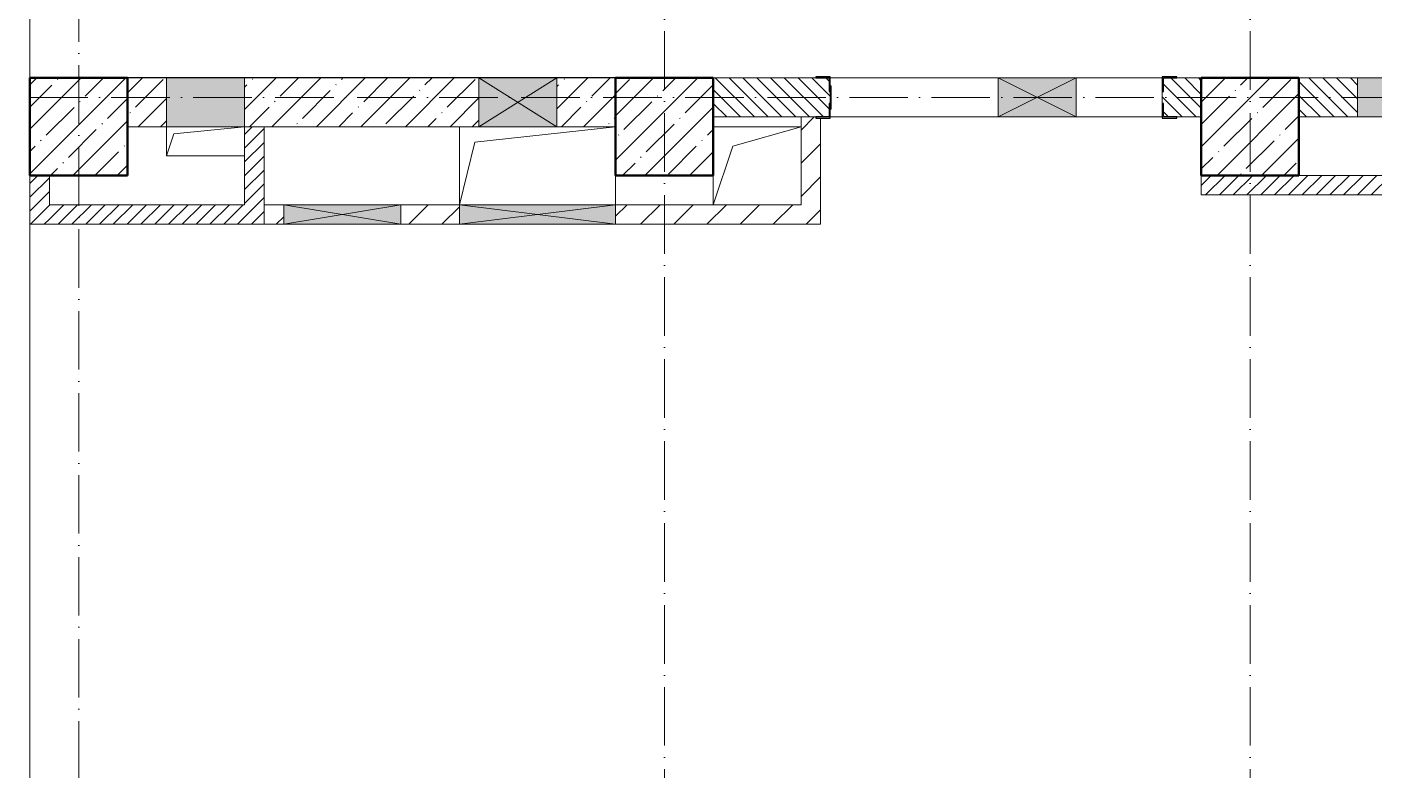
# Model space of a CAD drawing. Header units: millimetres. Extents: x -213536 to 1564669, y 70501 to 942238.
# Drawn here: x 731707 to 738607, y 288815 to 292623 of the extents above; entities that cross this region are included whole.
import ezdxf

# ---------------------------------------------------------------- set-up
doc = ezdxf.new("R2010")
doc.units = ezdxf.units.MM
doc.linetypes.add('50_200_ШТРИХ_1Т_ш5_п1_п1_', pattern=[700, 500, -100, 0, -100])
for name, color, linetype, lineweight in [('3) ЖБ 4м', 3, 'Continuous', 30), ('A-DETL-GENF-OTLN', 7, 'Continuous', 9), ('A-FLOR-____-OTLN', 7, 'Continuous', 9), ('A-GENM-____-MCUT', 7, 'Continuous', 25), ('A-GENM-____-OTLN', 7, 'Continuous', 9), ('A-GENM-____-OTLN-1', 7, 'Continuous', 25), ('A-GLAZ-____-OTLN', 7, 'Continuous', 9), ('A-WALL-____-MCUT-1', 7, 'Continuous', 9), ('A-WALL-____-MCUT-3', 7, 'Continuous', 9), ('A-WALL-____-PATT-1', 7, 'Continuous', 9), ('A-WALL-FNSH-MCUT-1', 7, 'Continuous', 9), ('I-WALL-____-OTLN', 7, 'Continuous', 9), ('S-COLS-____-MCUT', 7, 'Continuous', 50), ('S-COLS-____-OTLN', 7, 'Continuous', 9), ('S-GRID-____-OTLN-1', 7, '50_200_ШТРИХ_1Т_ш5_п1_п1_', 9)]:
    doc.layers.add(name, color=color, linetype=linetype, lineweight=lineweight)
doc.layers.add('A-GLAZ-____-OTLN-1', color=7, linetype='Continuous', lineweight=9, true_color=0xc0c0c0)
pattern_1 = [(45, (693371.93, 286281.11), (-35.35534, 35.35534), [])]
pattern_2 = [(135, (693371.93, 286281.11), (-35.35534, -35.35534), [])]
pattern_3 = [(45, (693371.93, 286281.11), (-84.8528, 84.8528), [])]

# ---------------------------------------------------------------- blocks, each defined once
blk = doc.blocks.new('BSC_Колонна _Прямоугольная - 500х500-V107-АР1_План отверстий 3 этажа в осях 1-64_А-ГГ')
at = {"layer": 'S-COLS-____-OTLN'}
h = blk.add_hatch(dxfattribs=at)
h.set_pattern_fill('FP_130', color=256, style=0, pattern_type=2)
h.set_pattern_definition([(45, (-38600, -5831.04), (-114.04925, 114.04925), []), (45, (-38485.95, -5831.04), (-114.04925, 114.04925), [201.613, -40.323, 3.353, -36.97])])
h.paths.add_polyline_path([(-250, -250), (250, -250), (250, 250), (-250, 250)], flags=0)
at = {"layer": 'S-COLS-____-MCUT'}
for p, q in [((250, 250), (-250, 250)), ((-250, 250), (-250, -250)), ((250, -250), (250, 250)), ((-250, -250), (250, -250))]:
    blk.add_line(p, q, dxfattribs=at)
blk = doc.blocks.new('BSC_Колонна _Прямоугольная - 500х500-V109-АР1_План отверстий 3 этажа в осях 1-64_А-ГГ')
at = {"layer": 'S-COLS-____-OTLN'}
h = blk.add_hatch(dxfattribs=at)
h.set_pattern_fill('FP_132', color=256, style=0, pattern_type=2)
h.set_pattern_definition([(45, (-44600, -5831.04), (-114.04925, 114.04925), []), (45, (-44485.95, -5831.04), (-114.04925, 114.04925), [201.613, -40.323, 3.353, -36.97])])
h.paths.add_polyline_path([(-250, -250), (250, -250), (250, 250), (-250, 250)], flags=0)
at = {"layer": 'S-COLS-____-MCUT'}
for p, q in [((250, 250), (-250, 250)), ((-250, 250), (-250, -250)), ((250, -250), (250, 250)), ((-250, -250), (250, -250))]:
    blk.add_line(p, q, dxfattribs=at)
blk = doc.blocks.new('BSC_Колонна _Прямоугольная - 500х500-V151-АР1_План отверстий 3 этажа в осях 1-64_А-ГГ')
at = {"layer": 'S-COLS-____-OTLN'}
h = blk.add_hatch(dxfattribs=at)
h.set_pattern_fill('FP_174', color=256, style=0, pattern_type=2)
h.set_pattern_definition([(45, (-41600, -5831.04), (-114.04925, 114.04925), []), (45, (-41485.95, -5831.04), (-114.04925, 114.04925), [201.613, -40.323, 3.353, -36.97])])
h.paths.add_polyline_path([(-250, -250), (250, -250), (250, 250), (-250, 250)], flags=0)
at = {"layer": 'S-COLS-____-MCUT'}
for p, q in [((250, 250), (-250, 250)), ((-250, 250), (-250, -250)), ((250, -250), (250, 250)), ((-250, -250), (250, -250))]:
    blk.add_line(p, q, dxfattribs=at)
blk = doc.blocks.new('АР_Перемычка - АР_Перемычка-28704962-АР1_План отверстий 3 этажа в осях 1-64_А-ГГ')
at = {"layer": 'A-GENM-____-OTLN'}
blk.add_line((-350, -100), (-342, -100), dxfattribs=at)
blk = doc.blocks.new('Фахверк_СКБ_Уголок - 200_3960_зеркало-28268689-АР1_План отверстий 3 этажа в осях 1-64_А-ГГ')
at = {"layer": 'A-GENM-____-MCUT'}
for p, q in [((200, 156), (125, 156)), ((125, 156), (125, 81)), ((131, 81), (131, 150)), ((131, 150), (200, 150)), ((200, 150), (200, 156)), ((125, 81), (131, 81)), ((131, 19), (125, 19)), ((125, 19), (125, -56)), ((131, -50), (131, 19)), ((125, -56), (200, -56)), ((200, -50), (131, -50)), ((200, -56), (200, -50))]:
    blk.add_line(p, q, dxfattribs=at)
blk = doc.blocks.new('154_Стойка_СКБ_Уголок - СМ-2480_200-28346303-АР1_План отверстий 3 этажа в осях 1-64_А-ГГ')
at = {"layer": 'A-GENM-____-MCUT'}
for p, q in [((125, 156), (125, 81)), ((200, 156), (125, 156)), ((131, 81), (131, 150)), ((131, 150), (200, 150)), ((200, 150), (200, 156)), ((125, 81), (131, 81)), ((131, 19), (125, 19)), ((125, 19), (125, -56)), ((131, -50), (131, 19)), ((125, -56), (200, -56)), ((200, -50), (131, -50)), ((200, -56), (200, -50))]:
    blk.add_line(p, q, dxfattribs=at)
blk = doc.blocks.new('Стойка_Влож_Полоса боковая - Полоса-28213942-АР1_План отверстий 3 этажа в осях 1-64_А-ГГ')
at = {"layer": 'A-GENM-____-OTLN'}
for p, q in [((-5, 60), (0, 60)), ((-5, -60), (-5, 60)), ((0, 31), (0, -31)), ((0, -60), (-5, -60))]:
    blk.add_line(p, q, dxfattribs=at)
blk = doc.blocks.new('AR_Отверстие Ниша - Лючок-32404366-АР1_План отверстий 3 этажа в осях 1-64_А-ГГ')
at = {"layer": 'A-GLAZ-____-OTLN-1'}
blk.add_hatch(color=256, dxfattribs=at).paths.add_polyline_path([(-200, 125), (-200, -125), (200, -125), (200, 125)], flags=0)
at = {"layer": 'A-GLAZ-____-OTLN'}
for p, q in [((200, 125), (-200, 125)), ((-200, 125), (-200, -125)), ((200, -125), (200, 125)), ((-200, -125), (200, -125))]:
    blk.add_line(p, q, dxfattribs=at)
blk = doc.blocks.new('AR_Отверстие Ниша - Лючок-32404390-АР1_План отверстий 3 этажа в осях 1-64_А-ГГ')
at = {"layer": 'A-GLAZ-____-OTLN'}
blk.add_hatch(color=256, dxfattribs=at).paths.add_polyline_path([(-200, 100), (-200, -100), (200, -100), (200, 100)], flags=0)
for p, q in [((200, 100), (-200, 100)), ((200, -100), (200, 100)), ((-200, 31), (-200, -31)), ((-200, -100), (200, -100))]:
    blk.add_line(p, q, dxfattribs=at)
blk = doc.blocks.new('AR_Отверстие прямоугольное _в плите_ - AR_Отверстие прямоугольное _в плите_-30459225-АР1_План отверстий 3 этажа в осях 1-64_А-ГГ')
at = {"layer": 'A-GENM-____-OTLN'}
for p, q in [((-200, 75), (-200, -75)), ((-162.5, 37.5), (200, 75)), ((-200, -75), (-162.5, 37.5)), ((-200, -75), (200, -75))]:
    blk.add_line(p, q, dxfattribs=at)
blk = doc.blocks.new('AR_Отверстие прямоугольное _в плите_ - AR_Отверстие прямоугольное _в плите_-30552658-АР1_План отверстий 3 этажа в осях 1-64_А-ГГ')
at = {"layer": 'A-GENM-____-OTLN'}
for p, q in [((-400, 200), (-400, -200)), ((-320, 120), (400, 200)), ((-400, -200), (-320, 120)), ((400, -200), (400, -50))]:
    blk.add_line(p, q, dxfattribs=at)
blk = doc.blocks.new('AR_Отверстие прямоугольное _в плите_ - AR_Отверстие прямоугольное _в плите_-30552855-АР1_План отверстий 3 этажа в осях 1-64_А-ГГ')
at = {"layer": 'A-GENM-____-OTLN'}
for p, q in [((225, 200), (-225, 200)), ((-125, 100), (225, 200)), ((-225, -200), (-125, 100)), ((-225, -50), (-225, -200))]:
    blk.add_line(p, q, dxfattribs=at)
blk = doc.blocks.new('AR_Отверстие прямоугольное _в стене__БезПР - AR_Отверстие прямоугольное _в стене__БезПР-30590131-АР1_План отверстий 3 этажа в осях 1-64_А-ГГ')
at = {"layer": 'A-GLAZ-____-OTLN-1'}
blk.add_hatch(color=256, dxfattribs=at).paths.add_polyline_path([(200, 125), (-200, 125), (-200, -125), (200, -125)], flags=0)
at = {"layer": 'A-DETL-GENF-OTLN'}
for p, q in [((-200, -125), (-200, 125)), ((-200, 125), (200, 125)), ((200, 125), (-200, -125)), ((-200, 125), (200, -125)), ((200, 125), (-200, 125)), ((-200, 125), (-200, -125)), ((200, 125), (200, -125)), ((200, -125), (200, 125)), ((200, -125), (-200, -125)), ((-200, -125), (200, -125))]:
    blk.add_line(p, q, dxfattribs=at)
at = {"layer": 'A-GLAZ-____-OTLN'}
blk.add_line((200, 125), (-200, 125), dxfattribs=at)
blk = doc.blocks.new('AR_Отверстие прямоугольное _в стене__БезПР - AR_Отверстие прямоугольное _в стене__БезПР-36788922-АР1_План отверстий 3 этажа в осях 1-64_А-ГГ')
at = {"layer": 'A-GLAZ-____-OTLN'}
blk.add_hatch(color=256, dxfattribs=at).paths.add_polyline_path([(300, -50), (300, 50), (-300, 50), (-300, -50)], flags=0)
at = {"layer": 'A-DETL-GENF-OTLN'}
for p, q in [((-300, -50), (-300, 50)), ((-300, 50), (300, 50)), ((300, 50), (-300, -50)), ((-300, 50), (300, -50)), ((300, 50), (-300, 50)), ((-300, 50), (-300, -50)), ((300, 50), (300, -50)), ((300, -50), (300, 50)), ((300, -50), (-300, -50)), ((-300, -50), (300, -50))]:
    blk.add_line(p, q, dxfattribs=at)
at = {"layer": 'A-GLAZ-____-OTLN'}
blk.add_line((300, 50), (-300, 50), dxfattribs=at)
blk = doc.blocks.new('AR_Отверстие прямоугольное _в стене__БезПР - AR_Отверстие прямоугольное _в стене__БезПР-36428632-АР1_План отверстий 3 этажа в осях 1-64_А-ГГ')
at = {"layer": 'A-GLAZ-____-OTLN'}
blk.add_hatch(color=256, dxfattribs=at).paths.add_polyline_path([(-200, -100), (200, -100), (200, 100), (-200, 100)], flags=0)
at = {"layer": 'A-DETL-GENF-OTLN'}
for p, q in [((-200, -100), (-200, 100)), ((-200, 100), (200, 100)), ((200, 100), (-200, -100)), ((-200, 100), (200, -100)), ((200, 100), (-200, 100)), ((-200, 100), (-200, -100)), ((200, 100), (200, -100)), ((200, -100), (200, 100)), ((200, -100), (-200, -100)), ((-200, -100), (200, -100))]:
    blk.add_line(p, q, dxfattribs=at)
at = {"layer": 'A-GLAZ-____-OTLN'}
blk.add_line((200, 100), (-200, 100), dxfattribs=at)
blk = doc.blocks.new('AR_Отверстие прямоугольное _в стене_ - AR_Отверстие прямоугольное _в стене__ОВ-36980490-АР1_План отверстий 3 этажа в осях 1-64_А-ГГ')
at = {"layer": 'A-GLAZ-____-OTLN'}
blk.add_hatch(color=256, dxfattribs=at).paths.add_polyline_path([(-400, -50), (400, -50), (400, 50), (-400, 50)], flags=0)
at = {"layer": 'A-DETL-GENF-OTLN'}
for p, q in [((-400, -50), (-400, 50)), ((-400, 50), (400, 50)), ((400, 50), (-400, -50)), ((-400, 50), (400, -50)), ((400, 50), (-400, 50)), ((-400, 50), (-400, -50)), ((400, 50), (400, -50)), ((400, -50), (400, 50)), ((400, -50), (-400, -50)), ((-400, -50), (400, -50))]:
    blk.add_line(p, q, dxfattribs=at)

msp = doc.modelspace()

# ---------------------------------------------------------------- hatches: boundary and pattern name
at = {"layer": 'A-WALL-____-PATT-1'}
h = msp.add_hatch(dxfattribs=at)
h.set_pattern_fill('FP_38', color=256, style=0, pattern_type=2)
h.set_pattern_definition([(45, (693371.93, 286281.11), (-114.04925, 114.04925), []), (45, (693485.98, 286281.11), (-114.04925, 114.04925), [201.612, -40.322, 3.353, -36.97])])
h.paths.add_polyline_path([(734021.9, 292112.2), (734021.9, 292362.2), (732821.9, 292362.2), (732821.9, 292112.2), (734009.9, 292112.2)], flags=0)
h.paths.add_polyline_path([(734721.9, 292112.2), (734721.9, 292362.2), (734421.9, 292362.2), (734421.9, 292112.2)], flags=0)
h.paths.add_polyline_path([(732421.9, 292112.2), (732421.9, 292362.2), (732221.9, 292362.2), (732221.9, 292112.2), (732242.5, 292112.2)], flags=0)
h = msp.add_hatch(dxfattribs=at)
h.set_pattern_fill('FP_6', color=256, style=0, pattern_type=2)
h.set_pattern_definition(pattern_2)
h.paths.add_polyline_path([(737544.9, 292162.2), (737721.9, 292162.2), (737721.9, 292362.2), (737527.9, 292362.2), (737527.9, 292293.2), (737521.9, 292293.2), (737521.9, 292231.2), (737527.9, 292231.2), (737527.9, 292162.2)], flags=0)
h.paths.add_polyline_path([(735815.9, 292162.2), (735815.9, 292231.2), (735821.9, 292231.2), (735821.9, 292293.2), (735815.9, 292293.2), (735815.9, 292362.2), (735221.9, 292362.2), (735221.9, 292162.2), (735777.4, 292162.2)], flags=0)
h = msp.add_hatch(dxfattribs=at)
h.set_pattern_fill('FP_6', color=256, style=0, pattern_type=2)
h.set_pattern_definition(pattern_2)
h.paths.add_polyline_path([(743721.9, 292162.2), (743721.9, 292362.2), (740977.9, 292362.2), (740977.9, 292293.2), (740971.9, 292293.2), (740971.9, 292231.2), (740977.9, 292231.2), (740977.9, 292162.2), (742847.3, 292162.2)], flags=0)
h.paths.add_polyline_path([(739165.9, 292162.2), (739165.9, 292231.2), (739171.9, 292231.2), (739171.9, 292293.2), (739165.9, 292293.2), (739165.9, 292362.2), (738927.9, 292362.2), (738927.9, 292293.2), (738921.9, 292293.2), (738921.9, 292231.2), (738927.9, 292231.2), (738927.9, 292162.2), (739096.9, 292162.2)], flags=0)
h.paths.add_polyline_path([(738221.9, 292162.2), (738521.9, 292162.2), (738521.9, 292362.2), (738221.9, 292362.2)], flags=0)
h = msp.add_hatch(dxfattribs=at)
h.set_pattern_fill('FP_4', color=256, style=0, pattern_type=2)
h.set_pattern_definition(pattern_3)
h.paths.add_polyline_path([(735771.9, 291612.2), (735771.9, 292156.2), (735746.9, 292156.2), (735746.9, 292162.2), (735671.9, 292162.2), (735671.9, 291612.2)], flags=0)
h = msp.add_hatch(dxfattribs=at)
h.set_pattern_fill('FP_5', color=256, style=0, pattern_type=2)
h.set_pattern_definition(pattern_1)
h.paths.add_polyline_path([(732921.9, 291612.2), (732921.9, 292112.2), (732821.9, 292112.2), (732821.9, 291612.2)], flags=0)
h = msp.add_hatch(dxfattribs=at)
h.set_pattern_fill('FP_5', color=256, style=0, pattern_type=2)
h.set_pattern_definition(pattern_1)
h.paths.add_polyline_path([(731821.9, 291612.2), (731821.9, 291862.2), (731721.9, 291862.2), (731721.9, 291612.2)], flags=0)
h = msp.add_hatch(dxfattribs=at)
h.set_pattern_fill('FP_5', color=256, style=0, pattern_type=2)
h.set_pattern_definition(pattern_1)
h.paths.add_polyline_path([(737721.9, 291762.2), (739021.9, 291762.2), (739021.9, 291862.2), (737721.9, 291862.2)], flags=0)
h = msp.add_hatch(dxfattribs=at)
h.set_pattern_fill('FP_5', color=256, style=0, pattern_type=2)
h.set_pattern_definition(pattern_1)
h.paths.add_polyline_path([(732821.9, 291612.2), (732821.9, 291712.2), (731821.9, 291712.2), (731821.9, 291612.2), (732242.5, 291612.2)], flags=0)
h = msp.add_hatch(dxfattribs=at)
h.set_pattern_fill('FP_4', color=256, style=0, pattern_type=2)
h.set_pattern_definition(pattern_3)
h.paths.add_polyline_path([(735671.9, 291612.2), (735671.9, 291712.2), (734721.9, 291712.2), (734721.9, 291612.2)], flags=0)
h.paths.add_polyline_path([(733921.9, 291612.2), (733921.9, 291712.2), (733621.9, 291712.2), (733621.9, 291612.2)], flags=0)
h.paths.add_polyline_path([(732921.9, 291612.2), (733021.9, 291612.2), (733021.9, 291712.2), (732921.9, 291712.2)], flags=0)

# ---------------------------------------------------------------- linework, layer by layer
at = {"layer": '3) ЖБ 4м'}
for points in [[(734721.9, 292362.2), (731721.9, 292362.2)], [(735221.9, 292362.2), (734721.9, 292362.2)], [(738221.9, 292362.2), (737721.9, 292362.2)], [(737721.9, 291862.2), (737721.9, 292162.2)]]:
    msp.add_lwpolyline(points, dxfattribs=at)
at = {"layer": 'A-FLOR-____-OTLN'}
for p, q in [((731721.9, 295262.2), (731721.9, 292362.2)), ((732421.9, 291962.2), (732421.9, 292112.2)), ((733921.9, 291712.2), (733921.9, 292112.2)), ((735221.9, 292112.2), (735671.9, 292112.2)), ((732821.9, 291962.2), (732421.9, 291962.2)), ((734721.9, 291862.2), (734721.9, 291712.2)), ((735221.9, 291712.2), (735221.9, 291862.2)), ((731721.9, 291612.2), (731721.9, 284862.2))]:
    msp.add_line(p, q, dxfattribs=at)
at = {"layer": 'A-WALL-____-MCUT-1'}
for p, q in [((732421.9, 292362.2), (732221.9, 292362.2)), ((734021.9, 292362.2), (732821.9, 292362.2)), ((734721.9, 292362.2), (734421.9, 292362.2)), ((732221.9, 292112.2), (732421.9, 292112.2)), ((732821.9, 292112.2), (734021.9, 292112.2)), ((734421.9, 292112.2), (734721.9, 292112.2))]:
    msp.add_line(p, q, dxfattribs=at)
at = {"layer": 'A-WALL-____-MCUT-3'}
for p, q in [((735746.9, 292362.2), (735221.9, 292362.2)), ((737721.9, 292362.2), (737596.9, 292362.2)), ((738521.9, 292362.2), (738221.9, 292362.2)), ((737521.9, 292293.2), (737521.9, 292231.2)), ((735221.9, 292162.2), (735746.9, 292162.2)), ((737596.9, 292162.2), (737721.9, 292162.2)), ((738221.9, 292162.2), (738521.9, 292162.2))]:
    msp.add_line(p, q, dxfattribs=at)
at = {"layer": 'A-WALL-FNSH-MCUT-1'}
for p, q in [((735671.9, 292162.2), (735671.9, 291712.2)), ((735771.9, 291612.2), (735771.9, 292156.2)), ((732821.9, 292112.2), (732821.9, 292112.2)), ((732821.9, 292112.2), (732821.9, 291712.2)), ((732921.9, 292112.2), (732921.9, 291612.2)), ((731721.9, 291862.2), (731721.9, 291612.2)), ((731821.9, 291712.2), (731821.9, 291862.2)), ((737721.9, 291862.2), (737721.9, 291762.2)), ((738921.9, 291862.2), (738221.9, 291862.2)), ((737721.9, 291762.2), (739021.9, 291762.2)), ((732821.9, 291712.2), (731821.9, 291712.2)), ((733021.9, 291712.2), (732921.9, 291712.2)), ((733921.9, 291712.2), (733621.9, 291712.2)), ((735671.9, 291712.2), (734721.9, 291712.2)), ((731721.9, 291612.2), (732921.9, 291612.2)), ((732921.9, 291612.2), (733021.9, 291612.2)), ((733621.9, 291612.2), (733921.9, 291612.2)), ((734721.9, 291612.2), (735771.9, 291612.2))]:
    msp.add_line(p, q, dxfattribs=at)
at = {"layer": 'I-WALL-____-OTLN'}
for p, q in [((735821.9, 292362.2), (736681.9, 292362.2)), ((737081.9, 292362.2), (737521.9, 292362.2)), ((736681.9, 292162.2), (735821.9, 292162.2)), ((737521.9, 292162.2), (737081.9, 292162.2))]:
    msp.add_line(p, q, dxfattribs=at)
at = {"layer": 'S-GRID-____-OTLN-1', "color": 251, "ltscale": 0.6, "true_color": 0x636466}
for p, q in [((731971.9, 282044.9), (731971.9, 296431.7)), ((734971.9, 281798.5), (734971.9, 296431.7)), ((737971.9, 281798.5), (737971.9, 296431.7)), ((783690.7, 292262.2), (688703.2, 292262.2))]:
    msp.add_line(p, q, dxfattribs=at)

# ---------------------------------------------------------------- block references
at = {"layer": 'A-GENM-____-OTLN', "rotation": 180}
msp.add_blockref('Стойка_Влож_Полоса боковая - Полоса-28213942-АР1_План отверстий 3 этажа в осях 1-64_А-ГГ', (735821.9, 292262.2), dxfattribs=at)
at = {"layer": 'A-GENM-____-OTLN'}
for name, p in [('АР_Перемычка - АР_Перемычка-28704962-АР1_План отверстий 3 этажа в осях 1-64_А-ГГ', (735821.9, 292262.2)), ('AR_Отверстие прямоугольное _в плите_ - AR_Отверстие прямоугольное _в плите_-30459225-АР1_План отверстий 3 этажа в осях 1-64_А-ГГ', (732621.9, 292037.2)), ('AR_Отверстие прямоугольное _в плите_ - AR_Отверстие прямоугольное _в плите_-30552658-АР1_План отверстий 3 этажа в осях 1-64_А-ГГ', (734321.9, 291912.2)), ('AR_Отверстие прямоугольное _в плите_ - AR_Отверстие прямоугольное _в плите_-30552855-АР1_План отверстий 3 этажа в осях 1-64_А-ГГ', (735446.9, 291912.2))]:
    msp.add_blockref(name, p, dxfattribs=at)
at = {"layer": 'A-GENM-____-OTLN-1', "rotation": 180}
msp.add_blockref('154_Стойка_СКБ_Уголок - СМ-2480_200-28346303-АР1_План отверстий 3 этажа в осях 1-64_А-ГГ', (735946.9, 292312.2), dxfattribs=at)
at = {"layer": 'A-GENM-____-OTLN-1'}
msp.add_blockref('Фахверк_СКБ_Уголок - 200_3960_зеркало-28268689-АР1_План отверстий 3 этажа в осях 1-64_А-ГГ', (737396.9, 292212.2), dxfattribs=at)
at = {"layer": 'A-GLAZ-____-OTLN', "rotation": 180}
for name, p in [('AR_Отверстие Ниша - Лючок-32404366-АР1_План отверстий 3 этажа в осях 1-64_А-ГГ', (732621.9, 292237.2)), ('AR_Отверстие прямоугольное _в стене__БезПР - AR_Отверстие прямоугольное _в стене__БезПР-30590131-АР1_План отверстий 3 этажа в осях 1-64_А-ГГ', (734221.9, 292237.2)), ('AR_Отверстие прямоугольное _в стене__БезПР - AR_Отверстие прямоугольное _в стене__БезПР-36428632-АР1_План отверстий 3 этажа в осях 1-64_А-ГГ', (736881.9, 292262.2)), ('AR_Отверстие Ниша - Лючок-32404390-АР1_План отверстий 3 этажа в осях 1-64_А-ГГ', (738721.9, 292262.2))]:
    msp.add_blockref(name, p, dxfattribs=at)
at = {"layer": 'A-GLAZ-____-OTLN'}
for name, p in [('AR_Отверстие прямоугольное _в стене__БезПР - AR_Отверстие прямоугольное _в стене__БезПР-36788922-АР1_План отверстий 3 этажа в осях 1-64_А-ГГ', (733321.9, 291662.2)), ('AR_Отверстие прямоугольное _в стене_ - AR_Отверстие прямоугольное _в стене__ОВ-36980490-АР1_План отверстий 3 этажа в осях 1-64_А-ГГ', (734321.9, 291662.2))]:
    msp.add_blockref(name, p, dxfattribs=at)
at = {"layer": 'S-COLS-____-OTLN'}
for name, p in [('BSC_Колонна _Прямоугольная - 500х500-V107-АР1_План отверстий 3 этажа в осях 1-64_А-ГГ', (731971.9, 292112.2)), ('BSC_Колонна _Прямоугольная - 500х500-V151-АР1_План отверстий 3 этажа в осях 1-64_А-ГГ', (734971.9, 292112.2)), ('BSC_Колонна _Прямоугольная - 500х500-V109-АР1_План отверстий 3 этажа в осях 1-64_А-ГГ', (737971.9, 292112.2))]:
    msp.add_blockref(name, p, dxfattribs=at)

doc.saveas('drawing.dxf')
